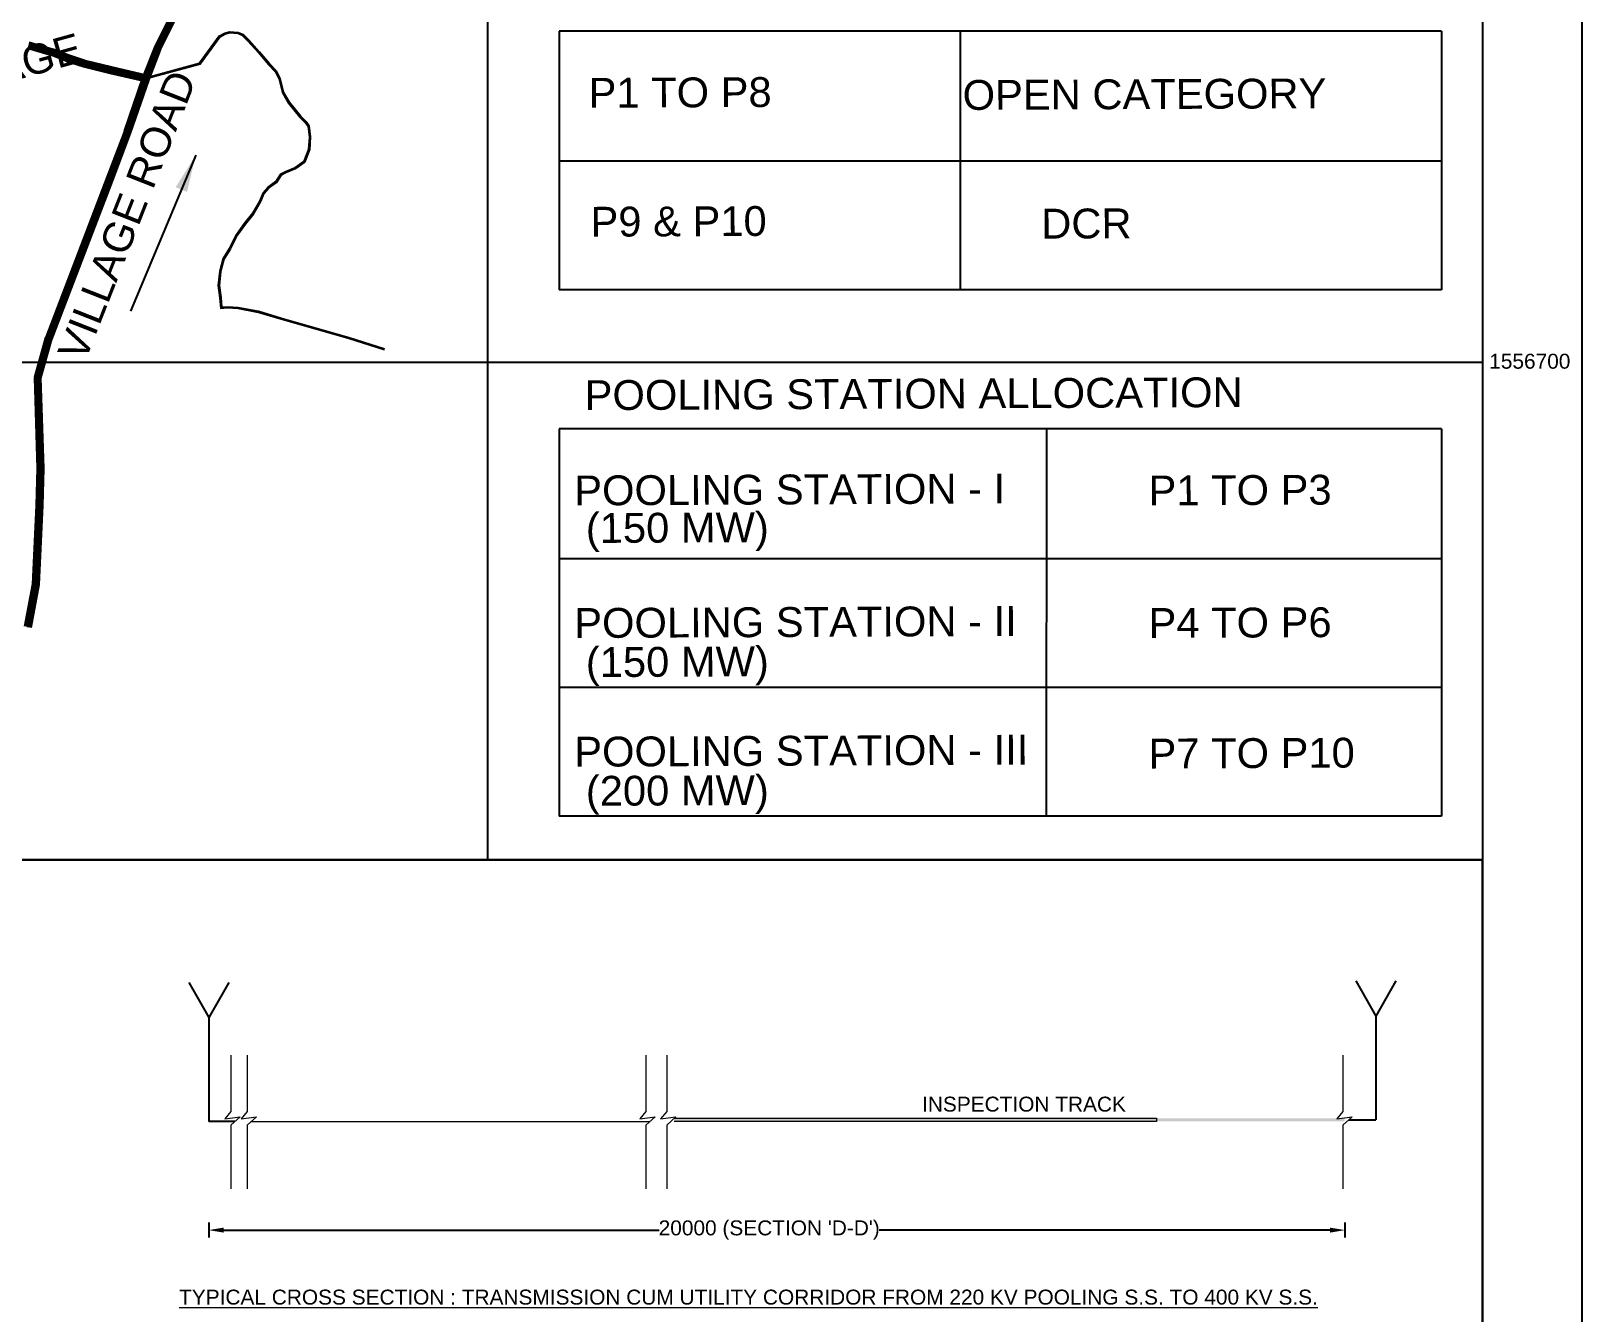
# Model space of a CAD drawing. Header units: metres. Extents: x 222800 to 230200, y 1548340 to 1564214.
# Drawn here: x 227083 to 230200, y 1554789 to 1557366 of the extents above; entities that cross this region are included whole.
import ezdxf

# ---------------------------------------------------------------- set-up
doc = ezdxf.new("R2010")
doc.units = ezdxf.units.M
doc.header["$PDMODE"] = 1
doc.header["$PDSIZE"] = -15
for name, color, linetype in [('for print 2by2', 7, 'Continuous'), ('G_B.T. ROAD', 1, 'Continuous'), ('G_CART TRACK', 252, 'Continuous'), ('GRID', 7, 'Continuous'), ('name power lines', 1, 'Continuous'), ('Names', 1, 'Continuous'), ('TITLE BOX', 7, 'Continuous')]:
    doc.layers.add(name, color=color, linetype=linetype)
doc.styles.get("Standard").update_dxf_attribs({"font": 'arial.ttf'})
doc.dimstyles.get("Standard").update_dxf_attribs({"dimtxt": 0.18, "dimasz": 0.18, "dimexe": 0.18, "dimexo": 0.0625, "dimgap": 0.09, "dimtad": 0, "dimtih": 1, "dimtoh": 1, "dimdec": 4, "dimzin": 0, "dimdsep": 46, "dimtxsty": 'Standard', "dimcen": 0.09, "dimadec": 0, "dimazin": 0, "dimtfac": 1, "dimtdec": 4, "dimtofl": 0, "dimtmove": 0, "dimatfit": 3, "dimfxl": 1, "dimtolj": 1, "dimtzin": 0, "dimarcsym": 0})

# ---------------------------------------------------------------- blocks, each defined once
blk = doc.blocks.new('*D102')
at = {"layer": 'Defpoints', "color": 0, "linetype": 'Continuous', "ltscale": 50, "transparency": 16777216}
for p in [(227439.8, 1555174.2), (229723.6, 1555178.3), (229723.6, 1554955.6)]:
    blk.add_point(p, dxfattribs=at)
at = {"layer": 'name power lines', "color": 0, "linetype": 'Continuous', "lineweight": -2, "ltscale": 50, "transparency": 16777216}
for p, q in [((227439.8, 1554970.6), (227439.8, 1554940.6)), ((229723.6, 1554970.6), (229723.6, 1554940.6))]:
    blk.add_line(p, q, dxfattribs=at)
at = {"layer": 'name power lines', "color": 7, "linetype": 'Continuous', "lineweight": -2, "ltscale": 50, "transparency": 16777216}
for p, q in [((227469.8, 1554955.6), (228345.4, 1554955.6)), ((229693.6, 1554955.6), (228787.3, 1554955.6))]:
    blk.add_line(p, q, dxfattribs=at)
at = {"layer": 'name power lines', "color": 7, "linetype": 'Continuous', "ltscale": 50, "transparency": 16777216}
for points in [[(227469.8, 1554960.6), (227469.8, 1554950.6), (227439.8, 1554955.6)], [(229693.6, 1554960.6), (229693.6, 1554950.6), (229723.6, 1554955.6)]]:
    blk.add_solid(points, dxfattribs=at)
at = {"layer": 'name power lines', "color": 0, "linetype": 'Continuous', "lineweight": 9, "ltscale": 50, "transparency": 16777216, "insert": (228566.4, 1554955.6), "char_height": 30, "attachment_point": 5}
blk.add_mtext("\\A1;20000 (SECTION 'D-D')", dxfattribs=at)

msp = doc.modelspace()

# ---------------------------------------------------------------- hatches: boundary and pattern name
at = {"layer": 'name power lines', "linetype": 'Continuous', "lineweight": 9, "ltscale": 190}
h = msp.add_hatch(dxfattribs=at)
h.set_pattern_fill('ANSI31', scale=2.857143, style=0)
h.set_pattern_definition([(45, (116388.66419, 603952.836794), (-0.0486135912066, 0.0486135912066), [])])
h.paths.add_polyline_path([(228375.66299, 1555180.35895), (228375.66299, 1555174.17145), (229723.16299, 1555174.17145), (229723.16299, 1555180.35895)])

# ---------------------------------------------------------------- linework, layer by layer
at = {"color": 7, "lineweight": -2}
for p, q in [((227399.51539, 1555453.57149), (227439.8006, 1555382.84429)), ((227480.0858, 1555453.57149), (227439.8006, 1555382.84429)), ((229745.24726, 1555456.62046), (229785.53246, 1555385.89326)), ((229825.81766, 1555456.62046), (229785.53246, 1555385.89326)), ((227439.8006, 1555382.84429), (227439.8006, 1555174.17145)), ((229785.53246, 1555385.89326), (229785.53246, 1555177.22043))]:
    msp.add_line(p, q, dxfattribs=at)
at = {"color": 7}
msp.add_line((227492.59422, 1555174.17145), (227439.8006, 1555174.17145), dxfattribs=at)
at = {"layer": 'for print 2by2', "color": 7}
msp.add_line((229731.38741, 1555177.22043), (229785.53246, 1555177.22043), dxfattribs=at)
msp.add_lwpolyline([(230000, 1555700), (227000, 1555700), (227000, 1554700), (230000, 1554700)], close=True, dxfattribs=at)
at = {"layer": 'G_B.T. ROAD', "color": 253, "lineweight": 70}
for points in [[(227311.0584, 1557272.18286), (227333.88097, 1557331.78015), (227385.33408, 1557434.68635)], [(227316.6616, 1557270.03714), (227339.37903, 1557329.35985), (227390.64592, 1557431.89365)], [(227076.91896, 1557334.66331), (227124.53217, 1557320.76538), (227154.53187, 1557308.75653), (227189.04274, 1557297.73925), (227242.51833, 1557284.85608), (227309.94289, 1557268.95165)], [(227078.42072, 1557340.47534), (227126.49224, 1557326.44363), (227156.56173, 1557314.40684), (227190.65988, 1557303.52132), (227243.90974, 1557290.69254), (227311.96361, 1557274.63966)], [(227073.57426, 1556168.75406), (227089.41294, 1556254.14566), (227096.8519, 1556412.26087), (227098.85877, 1556486.81482), (227093.31749, 1556669.25636), (227115.70796, 1556749.41081), (227233.98613, 1557059.06691), (227273.83861, 1557164.2007), (227311.0341, 1557272.11762)], [(227079.38574, 1556167.18594), (227095.38706, 1556253.45434), (227102.8481, 1556412.03913), (227104.86123, 1556486.82518), (227099.34251, 1556668.52364), (227121.41204, 1556747.52919), (227239.59387, 1557056.93309), (227279.48139, 1557162.1593), (227316.6859, 1557270.10238)], [(227079.38574, 1556167.18594), (227095.38706, 1556253.45434), (227102.8481, 1556412.03913), (227104.86123, 1556486.82518), (227099.34251, 1556668.52364), (227121.41204, 1556747.52919), (227239.59387, 1557056.93309), (227279.48139, 1557162.1593), (227316.6859, 1557270.10238)]]:
    msp.add_lwpolyline(points, dxfattribs=at)
at = {"layer": 'G_CART TRACK', "lineweight": 15}
for points in [[(227313.4664, 1557272.55744), (227421.51431, 1557301.9391), (227461.0649, 1557356.13366), (227472.33033, 1557362.10731), (227481.81086, 1557365.11137), (227498.69155, 1557363.74355), (227508.93072, 1557359.79009), (227520.91012, 1557347.59259), (227541.93171, 1557323.85274), (227561.66247, 1557300.5901), (227575.9926, 1557285.59802), (227583.49118, 1557270.38351), (227589.9804, 1557243.36599), (227602.05414, 1557222.74437), (227624.63183, 1557194.65122), (227635.56421, 1557183.94898), (227641.81898, 1557175.34792), (227644.56242, 1557152.95734), (227642.84748, 1557126.80184), (227632.95127, 1557101.52787), (227614.93437, 1557088.6671), (227595.52708, 1557080.76557), (227585.23029, 1557075.62056), (227576.01304, 1557061.09516), (227559.87892, 1557049.1121), (227551.00323, 1557039.13347), (227544.19465, 1557022.12307), (227530.35271, 1556998.49187), (227513.71974, 1556977.8575), (227497.79316, 1556955.68857), (227483.51397, 1556927.71957), (227470.95312, 1556907.66903), (227464.1598, 1556882.77644), (227461.45911, 1556854.71187), (227464.67701, 1556830.05719), (227466.34453, 1556811.39351), (227477.55446, 1556812.35372), (227498.96979, 1556810.9028), (227539.76385, 1556803.32655), (227585.49684, 1556789.65157), (227721.43941, 1556750.48208), (227793.18394, 1556727.78183)], [(227313.86, 1557271.11), (227422.41574, 1557300.62976), (227462.07287, 1557354.97031), (227472.91298, 1557360.71843), (227481.98323, 1557363.59248), (227498.35389, 1557362.26599), (227508.08783, 1557358.50761), (227519.8128, 1557346.56918), (227540.79811, 1557322.87029), (227560.54735, 1557299.58586), (227574.74902, 1557284.72817), (227582.07174, 1557269.87048), (227588.57374, 1557242.79974), (227600.81561, 1557221.89098), (227623.51863, 1557193.64187), (227634.42503, 1557182.96507), (227640.37736, 1557174.7799), (227643.05641, 1557152.91482), (227641.36591, 1557127.13212), (227631.71703, 1557102.48979), (227614.20595, 1557089.99008), (227594.90812, 1557082.13312), (227584.18704, 1557076.77611), (227574.89547, 1557062.13359), (227558.86067, 1557050.22429), (227549.70811, 1557039.93439), (227542.8437, 1557022.78451), (227529.11483, 1556999.34633), (227512.5258, 1556978.76648), (227496.50877, 1556956.47165), (227482.2079, 1556928.46019), (227469.56435, 1556908.27764), (227462.67897, 1556883.04771), (227459.94972, 1556854.68632), (227463.18568, 1556829.89331), (227464.98348, 1556809.77143), (227477.56785, 1556810.84938), (227498.78151, 1556809.41212), (227539.41103, 1556801.86642), (227585.07431, 1556788.21229), (227721.00544, 1556749.0461), (227792.73145, 1556726.35171)], [(227314.2536, 1557269.66256), (227423.31716, 1557299.32041), (227463.08084, 1557353.80696), (227473.49563, 1557359.32954), (227482.15561, 1557362.0736), (227498.01624, 1557360.78844), (227507.24493, 1557357.22513), (227518.71547, 1557345.54576), (227539.66451, 1557321.88785), (227559.43223, 1557298.58162), (227573.50544, 1557283.85832), (227580.6523, 1557269.35746), (227587.16709, 1557242.2335), (227599.57708, 1557221.03758), (227622.40543, 1557192.63253), (227633.28585, 1557181.98116), (227638.93574, 1557174.21188), (227641.5504, 1557152.87231), (227639.88434, 1557127.4624), (227630.48279, 1557103.45172), (227613.47753, 1557091.31307), (227594.28916, 1557083.50068), (227583.14379, 1557077.93166), (227573.7779, 1557063.17202), (227557.84243, 1557051.33649), (227548.41299, 1557040.73531), (227541.49276, 1557023.44595), (227527.87694, 1557000.20079), (227511.33186, 1556979.67546), (227495.22438, 1556957.25472), (227480.90183, 1556929.2008), (227468.17559, 1556908.88625), (227461.19815, 1556883.31897), (227458.44034, 1556854.66078), (227461.69434, 1556829.72943), (227463.62243, 1556808.14936), (227477.58123, 1556809.34503), (227498.59323, 1556807.92143), (227539.05821, 1556800.4063), (227584.65179, 1556786.77301), (227720.57147, 1556747.61012), (227792.27895, 1556724.92159)]]:
    msp.add_lwpolyline(points, dxfattribs=at)
at = {"layer": 'GRID', "linetype": 'Continuous'}
for p, q in [((230200, 1563900), (230200, 1548339.58242)), ((230000, 1559700), (230000, 1550700))]:
    msp.add_line(p, q, dxfattribs=at)
at = {"layer": 'GRID', "color": 254, "linetype": 'Continuous'}
for p, q in [((228000, 1563700), (228000, 1555700)), ((223000, 1556700), (230000, 1556700)), ((223000, 1555700), (230000, 1555700))]:
    msp.add_line(p, q, dxfattribs=at)
at = {"layer": 'GRID', "linetype": 'Continuous'}
for points in [[(222800, 1563900), (230200, 1563900), (230200, 1548339.58242), (222800, 1548339.58242)], [(223000, 1550700), (223000, 1563700), (230000, 1563700), (230000, 1550700)], [(223000, 1550700), (223000, 1563700), (230000, 1563700), (230000, 1550700)]]:
    msp.add_lwpolyline(points, close=True, dxfattribs=at)
at = {"layer": 'name power lines', "color": 7, "linetype": 'Continuous', "lineweight": 9, "ltscale": 190}
for p, q in [((227484.23663, 1555307.42527), (227484.23663, 1555193.72177)), ((227517.30117, 1555307.42527), (227517.30117, 1555193.72177)), ((228318.55492, 1555307.42527), (228318.55492, 1555193.72177)), ((228360.35492, 1555307.42527), (228360.35492, 1555193.72177)), ((229719.60951, 1555307.42527), (229719.60951, 1555193.72177)), ((227484.23663, 1555193.72177), (227472.07901, 1555179.12557)), ((227517.30117, 1555193.72177), (227505.14355, 1555179.12557)), ((228318.55492, 1555193.72177), (228306.3973, 1555179.12557)), ((228360.35492, 1555193.72177), (228348.1973, 1555179.12557)), ((229719.60951, 1555193.72177), (229707.4519, 1555179.12557)), ((227472.07901, 1555179.12557), (227502.77318, 1555183.24533)), ((227502.77318, 1555183.24533), (227484.23663, 1555166.7212)), ((227484.23663, 1555166.7212), (227484.23663, 1555038.49942)), ((227505.14355, 1555179.12557), (227535.83772, 1555183.24533)), ((227535.83772, 1555183.24533), (227517.30117, 1555166.7212)), ((227517.30117, 1555166.7212), (227517.30117, 1555038.49942)), ((228306.3973, 1555179.12557), (228337.09147, 1555183.24533)), ((228337.09147, 1555183.24533), (228318.55492, 1555166.7212)), ((228318.55492, 1555166.7212), (228318.55492, 1555038.49942)), ((228348.1973, 1555179.12557), (228378.89147, 1555183.24533)), ((228378.89147, 1555183.24533), (228360.35492, 1555166.7212)), ((228360.35492, 1555166.7212), (228360.35492, 1555038.49942)), ((228375.66299, 1555180.35895), (229344.70339, 1555180.35895)), ((228375.66299, 1555180.35895), (229344.70339, 1555180.35895)), ((229344.70339, 1555174.17145), (228375.66299, 1555174.17145)), ((229344.70339, 1555180.35895), (229344.70339, 1555174.17145)), ((229707.4519, 1555179.12557), (229738.14607, 1555183.24533)), ((229738.14607, 1555183.24533), (229719.60951, 1555166.7212)), ((229719.60951, 1555166.7212), (229719.60951, 1555038.49942))]:
    msp.add_line(p, q, dxfattribs=at)
at = {"layer": 'name power lines', "color": 7, "linetype": 'Continuous', "lineweight": 9, "ltscale": 50}
for p, q in [((227525.65876, 1555174.17145), (228326.91251, 1555174.17145)), ((229344.70339, 1555174.17145), (228375.66299, 1555174.17145))]:
    msp.add_line(p, q, dxfattribs=at)
at = {"layer": 'TITLE BOX', "color": 0}
for p, q in [((229917.64034, 1557365.59997), (228144.16532, 1557365.59997)), ((229917.64034, 1557104.23997), (228144.16532, 1557104.23997)), ((229917.64034, 1556845.50729), (228144.16532, 1556845.50729)), ((229917.64034, 1556566.30687), (228144.16532, 1556566.30687)), ((229917.64034, 1556304.94687), (228144.16532, 1556304.94687)), ((229917.64034, 1556046.21418), (228144.16532, 1556046.21418)), ((229917.64034, 1556046.21418), (228144.16532, 1556046.21418)), ((229917.64034, 1555787.4815), (228144.16532, 1555787.4815))]:
    msp.add_line(p, q, dxfattribs=at)
at = {"layer": 'TITLE BOX', "color": 0, "elevation": -308, "flags": 128}
for points in [[(228144.16532, 1557365.59997), (228144.16532, 1556845.50729)], [(229917.64034, 1557365.59997), (229917.64034, 1556845.50729)], [(228144.16532, 1556566.30687), (228144.16532, 1555787.4815)], [(229917.64034, 1556566.30687), (229917.64034, 1555787.4815)]]:
    msp.add_lwpolyline(points, dxfattribs=at)
at = {"layer": 'TITLE BOX', "color": 0}
for points in [[(228950.40272, 1557365.59997), (228949.90421, 1556845.50729)], [(229123.70246, 1556566.30687), (229122.95595, 1555787.4815)]]:
    msp.add_lwpolyline(points, dxfattribs=at)

# ---------------------------------------------------------------- texts
at = {"color": 17, "char_height": 60, "width": 875.113625, "attachment_point": 5}
for s, insert, rotation in [('\\A1;{\\C7;EXISTING VILLAGE ROAD}', (226827.56021, 1557182.89574, -42), 15.5826731), ('\\A1;{\\C7;VILLAGE ROAD}', (227275.85967, 1556995.12268, -42), 68.4807847)]:
    msp.add_mtext(s, dxfattribs=dict(at, insert=insert, rotation=rotation))
at = {"layer": 'GRID', "color": 242, "linetype": 'Continuous'}
msp.add_text('1556700', height=30, dxfattribs=at).set_placement((230013.57282, 1556687.20542))
at = {"layer": 'Names', "color": 7, "linetype": 'Continuous', "lineweight": 9, "ltscale": 50}
for s, p in [('INSPECTION TRACK', (228873.57721, 1555193.83888)), ('%%UTYPICAL CROSS SECTION : TRANSMISSION CUM UTILITY CORRIDOR FROM 220 KV POOLING S.S. TO 400 KV S.S.', (227380.25708, 1554805.95007))]:
    msp.add_text(s, height=30, dxfattribs=at).set_placement(p)
at = {"layer": 'TITLE BOX', "color": 0}
for s, p in [('P1 TO P8', (228203.4532, 1557211.59549)), ('OPEN CATEGORY', (228955.25678, 1557207.35058)), ('P9 & P10', (228207.33723, 1556952.47652)), ('DCR', (229113.22829, 1556948.6077)), ('POOLING STATION ALLOCATION', (228195.51438, 1556603.86648)), ('POOLING STATION - I', (228174.61754, 1556412.30239)), ('P1 TO P3', (229328.90175, 1556412.30239)), (' (150 MW)', (228174.61754, 1556336.73142)), ('POOLING STATION - II', (228174.61754, 1556145.86848)), ('P4 TO P6', (229328.90175, 1556145.86848)), (' (150 MW)', (228174.61754, 1556067.08118)), ('POOLING STATION - III', (228174.61754, 1555887.13579)), ('P7 TO P10', (229328.90175, 1555883.45266)), (' (200 MW)', (228174.61754, 1555808.34849))]:
    msp.add_text(s, height=60, rotation=0.27117029, dxfattribs=at).set_placement(p)

# ---------------------------------------------------------------- dimensions: what is measured, and where the dimension line sits
at = {"layer": 'name power lines', "color": 7, "linetype": 'Continuous', "lineweight": 9, "ltscale": 50}
dim = msp.add_linear_dim(base=(229723.63964, 1554955.62276), p1=(227439.8006, 1555174.17145), p2=(229723.63964, 1555178.33377), text="20000 (SECTION 'D-D')", dimstyle='Standard', override={"dimtxt": 30, "dimasz": 30, "dimexe": 15, "dimexo": 0, "dimdec": 0, "dimclrd": 7, "dimtmove": 2, "dimfxl": 15, "dimfxlon": 1}, dxfattribs=at)
dim.commit()
dim.dimension.update_dxf_attribs({"geometry": '*D102', "text_midpoint": (228566.36504, 1554955.62276), "dimtype": 160})

# ---------------------------------------------------------------- leaders
msp.add_leader([(227413.7371, 1557116.46539), (227282.71256, 1556802.8032)], dimstyle='Standard', override={"dimtxt": 24, "dimasz": 75}, dxfattribs=at)

doc.saveas('drawing.dxf')
